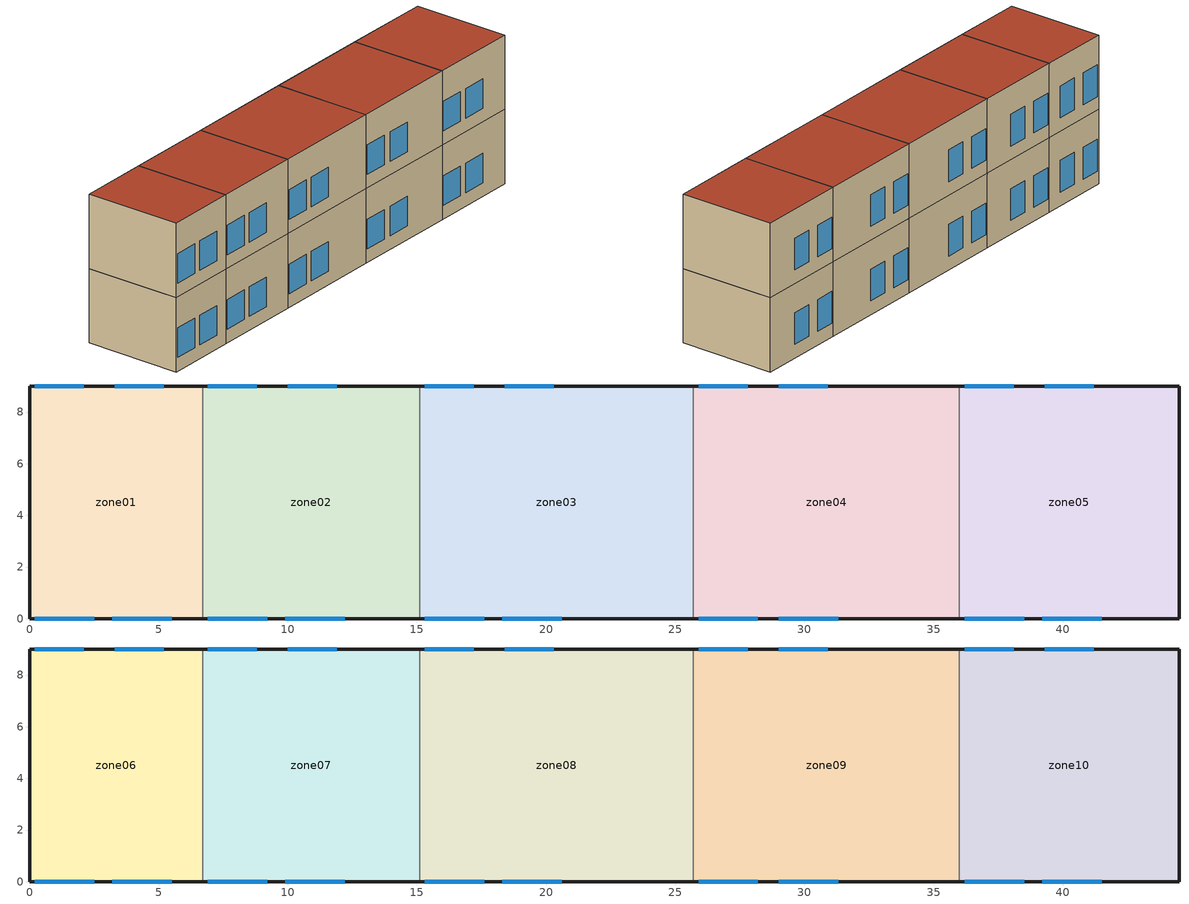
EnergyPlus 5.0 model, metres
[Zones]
zone01
 floor ground (GROUND_FLOOR): 6.7,9 6.7,0 0,0 0,9 z0
 wall outside (EXT_WALL): 6.7,9 0,9 0,0 6.7,0 z0:6.8
 wall to zone02 (ADJ_WALL): 6.7,0 6.7,9 z0:6.8
 window (EXT_WINDOW1): 0.2,0 2.5,0 / 3.2,0 5.5,0 z1.25:3.95; 2.1,9 0.2,9 / 5.2,9 3.3,9 z1.25:4.15
 ceiling to zone06 (ADJ_CEILING): 0,9 0,0 6.7,0 6.7,9 z6.8
zone02
 floor ground (GROUND_FLOOR): 15.1,9 15.1,0 6.7,0 6.7,9 z0
 wall outside (EXT_WALL): 15.1,9 6.7,9 / 6.7,0 15.1,0 z0:6.8
 wall to zone03 (ADJ_WALL): 15.1,0 15.1,9 z0:6.8
 wall to zone01 (ADJ_WALL): 6.7,9 6.7,0 z0:6.8
 window (EXT_WINDOW1): 6.9,0 9.2,0 / 9.9,0 12.2,0 z1.25:3.95; 8.8,9 6.9,9 / 11.9,9 10,9 z1.25:4.15
 ceiling to zone07 (ADJ_CEILING): 6.7,9 6.7,0 15.1,0 15.1,9 z6.8
zone03
 floor ground (GROUND_FLOOR): 25.7,9 25.7,0 15.1,0 15.1,9 z0
 wall outside (EXT_WALL): 25.7,9 15.1,9 / 15.1,0 25.7,0 z0:6.8
 wall to zone04 (ADJ_WALL): 25.7,0 25.7,9 z0:6.8
 wall to zone02 (ADJ_WALL): 15.1,9 15.1,0 z0:6.8
 window (EXT_WINDOW1): 15.3,0 17.6,0 / 18.3,0 20.6,0 z1.25:3.95; 17.2,9 15.3,9 / 20.3,9 18.4,9 z1.25:4.15
 ceiling to zone08 (ADJ_CEILING): 15.1,9 15.1,0 25.7,0 25.7,9 z6.8
zone04
 floor ground (GROUND_FLOOR): 36,9 36,0 25.7,0 25.7,9 z0
 wall outside (EXT_WALL): 36,9 25.7,9 / 25.7,0 36,0 z0:6.8
 wall to zone05 (ADJ_WALL): 36,0 36,9 z0:6.8
 wall to zone03 (ADJ_WALL): 25.7,9 25.7,0 z0:6.8
 window (EXT_WINDOW1): 25.9,0 28.2,0 / 29,0 31.3,0 z1.25:3.95; 27.8,9 25.9,9 / 30.9,9 29,9 z1.25:4.15
 ceiling to zone09 (ADJ_CEILING): 25.7,9 25.7,0 36,0 36,9 z6.8
zone05
 floor ground (GROUND_FLOOR): 44.5,9 44.5,0 36,0 36,9 z0
 wall outside (EXT_WALL): 36,0 44.5,0 44.5,9 36,9 z0:6.8
 wall to zone04 (ADJ_WALL): 36,9 36,0 z0:6.8
 window (EXT_WINDOW1): 36.2,0 38.5,0 / 39.2,0 41.5,0 z1.25:3.95; 38.1,9 36.2,9 / 41.2,9 39.3,9 z1.25:4.15
 ceiling to zone10 (ADJ_CEILING): 36,9 36,0 44.5,0 44.5,9 z6.8
zone06
 floor to zone01 (ADJ_CEILING): 6.7,9 6.7,0 0,0 0,9 z6.8
 wall outside (EXT_WALL): 6.7,9 0,9 0,0 6.7,0 z6.8:13.6
 wall to zone07 (ADJ_WALL): 6.7,0 6.7,9 z6.8:13.6
 window (EXT_WINDOW1): 0.2,0 2.5,0 / 3.2,0 5.5,0 z8.05:10.75; 2.1,9 0.2,9 / 5.2,9 3.3,9 z8.05:10.95
 roof outside (EXT_ROOF): 0,9 0,0 6.7,0 6.7,9 z13.6
zone07
 floor to zone02 (ADJ_CEILING): 15.1,9 15.1,0 6.7,0 6.7,9 z6.8
 wall outside (EXT_WALL): 15.1,9 6.7,9 / 6.7,0 15.1,0 z6.8:13.6
 wall to zone08 (ADJ_WALL): 15.1,0 15.1,9 z6.8:13.6
 wall to zone06 (ADJ_WALL): 6.7,9 6.7,0 z6.8:13.6
 window (EXT_WINDOW1): 6.9,0 9.2,0 / 9.9,0 12.2,0 z8.05:10.75; 8.8,9 6.9,9 / 11.9,9 10,9 z8.05:10.95
 roof outside (EXT_ROOF): 6.7,9 6.7,0 15.1,0 15.1,9 z13.6
zone08
 floor to zone03 (ADJ_CEILING): 25.7,9 25.7,0 15.1,0 15.1,9 z6.8
 wall outside (EXT_WALL): 25.7,9 15.1,9 / 15.1,0 25.7,0 z6.8:13.6
 wall to zone09 (ADJ_WALL): 25.7,0 25.7,9 z6.8:13.6
 wall to zone07 (ADJ_WALL): 15.1,9 15.1,0 z6.8:13.6
 window (EXT_WINDOW1): 15.3,0 17.6,0 / 18.3,0 20.6,0 z8.05:10.75; 17.2,9 15.3,9 / 20.3,9 18.4,9 z8.05:10.95
 roof outside (EXT_ROOF): 15.1,9 15.1,0 25.7,0 25.7,9 z13.6
zone09
 floor to zone04 (ADJ_CEILING): 36,9 36,0 25.7,0 25.7,9 z6.8
 wall outside (EXT_WALL): 36,9 25.7,9 / 25.7,0 36,0 z6.8:13.6
 wall to zone10 (ADJ_WALL): 36,0 36,9 z6.8:13.6
 wall to zone08 (ADJ_WALL): 25.7,9 25.7,0 z6.8:13.6
 window (EXT_WINDOW1): 25.9,0 28.2,0 / 29,0 31.3,0 z8.05:10.75; 27.8,9 25.9,9 / 30.9,9 29,9 z8.05:10.95
 roof outside (EXT_ROOF): 25.7,9 25.7,0 36,0 36,9 z13.6
zone10
 floor to zone05 (ADJ_CEILING): 44.5,9 44.5,0 36,0 36,9 z6.8
 wall outside (EXT_WALL): 36,0 44.5,0 44.5,9 36,9 z6.8:13.6
 wall to zone09 (ADJ_WALL): 36,9 36,0 z6.8:13.6
 window (EXT_WINDOW1): 36.2,0 38.5,0 / 39.2,0 41.5,0 z8.05:10.75; 38.1,9 36.2,9 / 41.2,9 39.3,9 z8.05:10.95
 roof outside (EXT_ROOF): 36,9 36,0 44.5,0 44.5,9 z13.6
[Building]
TRNSYS18: North Axis {deg}=0; Terrain=City; Loads Convergence Tolerance Value=0; Temperature Convergence Tolerance Value {deltaC}=0; Solar Distribution=FullInteriorAndExterior; Maximum Number of Warmup Days=0
[Site:Location]
not used: Latitude {deg}=0; Longitude {deg}=0; Time Zone {hr}=0; Elevation {m}=0
[Construction]
GROUND_FLOOR; EXT_WALL; EXT_ROOF; ADJ_WALL; ADJ_CEILING; EXT_WINDOW1: 
[WindowProperty:ShadingControl]
ESHADE=0; ISHADE=INPUT 1*MAX_ISHADE : SHADECNTRL=ISHADE_INTERNAL
[SurfaceProperty:OtherSideCoefficients]
BOUNDARY=IDENTICAL; BOUNDARY=INPUT 1*TBOUNDARY; BOUNDARY=INPUT 1*TBOUNDARY_2; BOUNDARY=INPUT 1*TBOUNDARY_3; BOUNDARY=INPUT 1*TGROUND; BOUNDARY=20; BOUNDARY=15
[Zone] Multiplier=1
zone01; zone02; zone03; zone04; zone05; zone06; zone07; zone08; zone09; zone10
